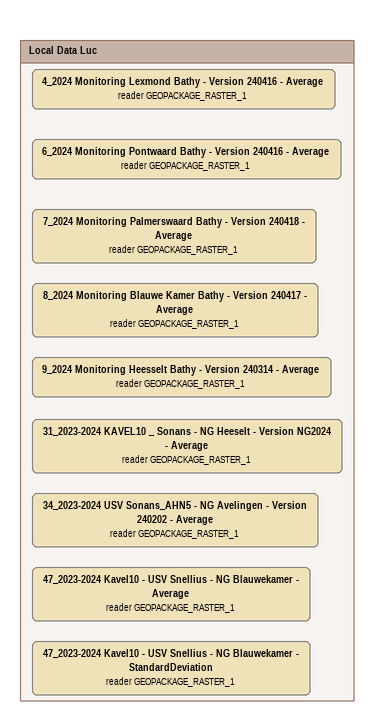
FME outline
Bookmark: Local Data Luc
31_2023-2024 KAVEL10 _ Sonans - NG Heeselt - Version NG2024 - Average (reader GEOPACKAGE_RASTER_1)
34_2023-2024 USV Sonans_AHN5 - NG Avelingen - Version 240202 - Average (reader GEOPACKAGE_RASTER_1)
47_2023-2024 Kavel10 - USV Snellius - NG Blauwekamer - StandardDeviation (reader GEOPACKAGE_RASTER_1)
4_2024 Monitoring Lexmond Bathy - Version 240416 - Average (reader GEOPACKAGE_RASTER_1)
6_2024 Monitoring Pontwaard Bathy - Version 240416 - Average (reader GEOPACKAGE_RASTER_1)
7_2024 Monitoring Palmerswaard Bathy - Version 240418 - Average (reader GEOPACKAGE_RASTER_1)
8_2024 Monitoring Blauwe Kamer Bathy - Version 240417 - Average (reader GEOPACKAGE_RASTER_1)
9_2024 Monitoring Heesselt Bathy - Version 240314 - Average (reader GEOPACKAGE_RASTER_1)
47_2023-2024 Kavel10 - USV Snellius - NG Blauwekamer - Average (reader GEOPACKAGE_RASTER_1)
